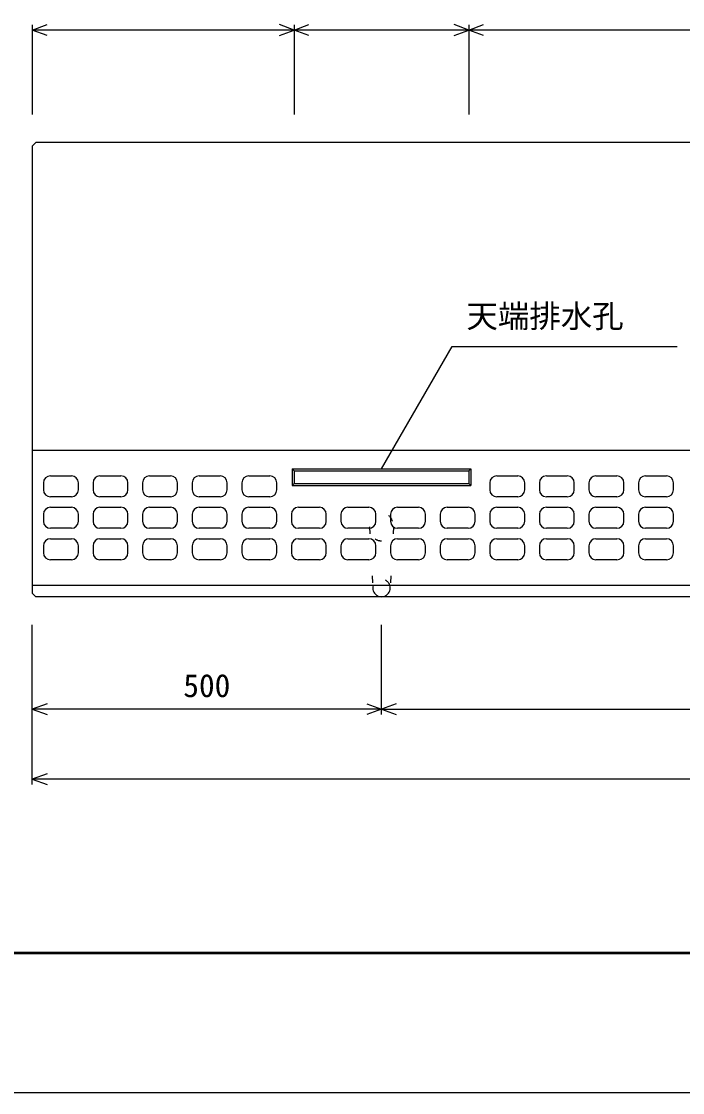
# Model space of a CAD drawing. Units: millimetres, scale not verified. Extents: x -12600 to 12600, y -5940 to 5940.
# Drawn here: x -10770 to -9823, y -5940 to -4407 of the extents above; entities that cross this region are included whole.
import ezdxf
from ezdxf.enums import TextEntityAlignment as Align

# ---------------------------------------------------------------- set-up
doc = ezdxf.new("R2010")
doc.units = ezdxf.units.MM
doc.header["$LTSCALE"] = 40
doc.linetypes.add('DOTTED', pattern=[1.75, 0.25, -1.5])
for name, color, linetype, lineweight in [('0-0_DIM', 7, 'Continuous', 25), ('0-1_Defpoints', 5, 'Continuous', 25), ('0-2_HATCH', 6, 'Continuous', 25), ('0-5_OUTLINE', 3, 'Continuous', 25), ('0-6_OUTLINE2', 4, 'DOTTED', 25), ('0-8_WAKU', 3, 'Continuous', 25)]:
    doc.layers.add(name, color=color, linetype=linetype, lineweight=lineweight)
doc.styles.add('ＭＳ ゴシック', font='')
doc.styles.get('ＭＳ ゴシック').set_extended_font_data('MS Gothic')

msp = doc.modelspace()

# ---------------------------------------------------------------- linework, layer by layer
at = {"layer": '0-0_DIM'}
for p, q in [((-10754.31, -4412.02), (-10754.31, -4540.52)), ((-10379.31, -4412.02), (-10379.31, -4540.52)), ((-10129.31, -4412.02), (-10129.31, -4540.52)), ((-10254.31, -5047.52), (-10153.23, -4872.44)), ((-10153.23, -4872.44), (-9831.28, -4872.44)), ((-10754.31, -5499.02), (-10754.31, -5270.52)), ((-10254.31, -5399.02), (-10254.31, -5270.52)), ((-10254.31, -5391.52), (-10754.31, -5391.52)), ((-10254.31, -5391.52), (-9254.31, -5391.52)), ((-8754.31, -5491.52), (-10754.31, -5491.52))]:
    msp.add_line(p, q, dxfattribs=at)
for points in [[(-10733.17, -4427.21), (-10754.31, -4419.52), (-10733.17, -4411.82)], [(-10400.46, -4427.21), (-10379.31, -4419.52), (-10400.46, -4411.82)], [(-10358.17, -4427.21), (-10379.31, -4419.52), (-10358.17, -4411.82)], [(-10150.46, -4427.21), (-10129.31, -4419.52), (-10150.46, -4411.82)], [(-10108.17, -4427.21), (-10129.31, -4419.52), (-10108.17, -4411.82)], [(-8754.31, -4419.52), (-9129.31, -4419.52), (-9379.31, -4419.52), (-10129.31, -4419.52), (-10379.31, -4419.52), (-10754.31, -4419.52)], [(-10733.17, -5383.82), (-10754.31, -5391.52), (-10733.17, -5399.21)], [(-10275.46, -5383.82), (-10254.31, -5391.52), (-10275.46, -5399.21)], [(-10233.17, -5383.82), (-10254.31, -5391.52), (-10233.17, -5399.21)], [(-10733.17, -5483.82), (-10754.31, -5491.52), (-10733.17, -5499.21)]]:
    msp.add_lwpolyline(points, dxfattribs=at)
at = {"layer": '0-1_Defpoints'}
msp.add_lwpolyline([(-12600, -5940), (-4200, -5940), (-4200, 0), (-12600, 0)], close=True, dxfattribs=at)
at = {"layer": '0-2_HATCH'}
for p, q in [((-10728.31, -5057.52), (-10698.31, -5057.52)), ((-10657.31, -5057.52), (-10627.31, -5057.52)), ((-10586.31, -5057.52), (-10556.31, -5057.52)), ((-10515.31, -5057.52), (-10485.31, -5057.52)), ((-10444.31, -5057.52), (-10414.31, -5057.52)), ((-10089.31, -5057.52), (-10059.31, -5057.52)), ((-10018.31, -5057.52), (-9988.31, -5057.52)), ((-9947.31, -5057.52), (-9917.31, -5057.52)), ((-9876.31, -5057.52), (-9846.31, -5057.52)), ((-10738.31, -5067.52), (-10738.31, -5077.52)), ((-10688.31, -5077.52), (-10688.31, -5067.52)), ((-10667.31, -5067.52), (-10667.31, -5077.52)), ((-10617.31, -5077.52), (-10617.31, -5067.52)), ((-10596.31, -5067.52), (-10596.31, -5077.52)), ((-10546.31, -5077.52), (-10546.31, -5067.52)), ((-10525.31, -5067.52), (-10525.31, -5077.52)), ((-10475.31, -5077.52), (-10475.31, -5067.52)), ((-10454.31, -5067.52), (-10454.31, -5077.52)), ((-10404.31, -5077.52), (-10404.31, -5067.52)), ((-10099.31, -5067.52), (-10099.31, -5077.52)), ((-10049.31, -5077.52), (-10049.31, -5067.52)), ((-10028.31, -5067.52), (-10028.31, -5077.52)), ((-9978.31, -5077.52), (-9978.31, -5067.52)), ((-9957.31, -5067.52), (-9957.31, -5077.52)), ((-9907.31, -5077.52), (-9907.31, -5067.52)), ((-9886.31, -5067.52), (-9886.31, -5077.52)), ((-9836.31, -5077.52), (-9836.31, -5067.52)), ((-10698.31, -5087.52), (-10728.31, -5087.52)), ((-10627.31, -5087.52), (-10657.31, -5087.52)), ((-10556.31, -5087.52), (-10586.31, -5087.52)), ((-10485.31, -5087.52), (-10515.31, -5087.52)), ((-10414.31, -5087.52), (-10444.31, -5087.52)), ((-10059.31, -5087.52), (-10089.31, -5087.52)), ((-9988.31, -5087.52), (-10018.31, -5087.52)), ((-9917.31, -5087.52), (-9947.31, -5087.52)), ((-9846.31, -5087.52), (-9876.31, -5087.52)), ((-10728.31, -5102.52), (-10698.31, -5102.52)), ((-10657.31, -5102.52), (-10627.31, -5102.52)), ((-10586.31, -5102.52), (-10556.31, -5102.52)), ((-10515.31, -5102.52), (-10485.31, -5102.52)), ((-10444.31, -5102.52), (-10414.31, -5102.52)), ((-10373.31, -5102.52), (-10343.31, -5102.52)), ((-10302.31, -5102.52), (-10272.31, -5102.52)), ((-10231.31, -5102.52), (-10201.31, -5102.52)), ((-10160.31, -5102.52), (-10130.31, -5102.52)), ((-10089.31, -5102.52), (-10059.31, -5102.52)), ((-10018.31, -5102.52), (-9988.31, -5102.52)), ((-9947.31, -5102.52), (-9917.31, -5102.52)), ((-9876.31, -5102.52), (-9846.31, -5102.52)), ((-10738.31, -5112.52), (-10738.31, -5122.52)), ((-10688.31, -5122.52), (-10688.31, -5112.52)), ((-10667.31, -5112.52), (-10667.31, -5122.52)), ((-10617.31, -5122.52), (-10617.31, -5112.52)), ((-10596.31, -5112.52), (-10596.31, -5122.52)), ((-10546.31, -5122.52), (-10546.31, -5112.52)), ((-10525.31, -5112.52), (-10525.31, -5122.52)), ((-10475.31, -5122.52), (-10475.31, -5112.52)), ((-10454.31, -5112.52), (-10454.31, -5122.52)), ((-10404.31, -5122.52), (-10404.31, -5112.52)), ((-10383.31, -5112.52), (-10383.31, -5122.52)), ((-10333.31, -5122.52), (-10333.31, -5112.52)), ((-10312.31, -5112.52), (-10312.31, -5122.52)), ((-10262.31, -5122.52), (-10262.31, -5112.52)), ((-10241.31, -5112.52), (-10241.31, -5122.52)), ((-10191.31, -5122.52), (-10191.31, -5112.52)), ((-10170.31, -5112.52), (-10170.31, -5122.52)), ((-10120.31, -5122.52), (-10120.31, -5112.52)), ((-10099.31, -5112.52), (-10099.31, -5122.52)), ((-10049.31, -5122.52), (-10049.31, -5112.52)), ((-10028.31, -5112.52), (-10028.31, -5122.52)), ((-9978.31, -5122.52), (-9978.31, -5112.52)), ((-9957.31, -5112.52), (-9957.31, -5122.52)), ((-9907.31, -5122.52), (-9907.31, -5112.52)), ((-9886.31, -5112.52), (-9886.31, -5122.52)), ((-9836.31, -5122.52), (-9836.31, -5112.52)), ((-10698.31, -5132.52), (-10728.31, -5132.52)), ((-10627.31, -5132.52), (-10657.31, -5132.52)), ((-10556.31, -5132.52), (-10586.31, -5132.52)), ((-10485.31, -5132.52), (-10515.31, -5132.52)), ((-10414.31, -5132.52), (-10444.31, -5132.52)), ((-10343.31, -5132.52), (-10373.31, -5132.52)), ((-10272.31, -5132.52), (-10302.31, -5132.52)), ((-10201.31, -5132.52), (-10231.31, -5132.52)), ((-10130.31, -5132.52), (-10160.31, -5132.52)), ((-10059.31, -5132.52), (-10089.31, -5132.52)), ((-9988.31, -5132.52), (-10018.31, -5132.52)), ((-9917.31, -5132.52), (-9947.31, -5132.52)), ((-9846.31, -5132.52), (-9876.31, -5132.52)), ((-10728.31, -5147.52), (-10698.31, -5147.52)), ((-10657.31, -5147.52), (-10627.31, -5147.52)), ((-10586.31, -5147.52), (-10556.31, -5147.52)), ((-10515.31, -5147.52), (-10485.31, -5147.52)), ((-10444.31, -5147.52), (-10414.31, -5147.52)), ((-10373.31, -5147.52), (-10343.31, -5147.52)), ((-10302.31, -5147.52), (-10272.31, -5147.52)), ((-10231.31, -5147.52), (-10201.31, -5147.52)), ((-10160.31, -5147.52), (-10130.31, -5147.52)), ((-10089.31, -5147.52), (-10059.31, -5147.52)), ((-10018.31, -5147.52), (-9988.31, -5147.52)), ((-9947.31, -5147.52), (-9917.31, -5147.52)), ((-9876.31, -5147.52), (-9846.31, -5147.52)), ((-10738.31, -5157.52), (-10738.31, -5167.52)), ((-10688.31, -5167.52), (-10688.31, -5157.52)), ((-10667.31, -5157.52), (-10667.31, -5167.52)), ((-10617.31, -5167.52), (-10617.31, -5157.52)), ((-10596.31, -5157.52), (-10596.31, -5167.52)), ((-10546.31, -5167.52), (-10546.31, -5157.52)), ((-10525.31, -5157.52), (-10525.31, -5167.52)), ((-10475.31, -5167.52), (-10475.31, -5157.52)), ((-10454.31, -5157.52), (-10454.31, -5167.52)), ((-10404.31, -5167.52), (-10404.31, -5157.52)), ((-10383.31, -5157.52), (-10383.31, -5167.52)), ((-10333.31, -5167.52), (-10333.31, -5157.52)), ((-10312.31, -5157.52), (-10312.31, -5167.52)), ((-10262.31, -5167.52), (-10262.31, -5157.52)), ((-10241.31, -5157.52), (-10241.31, -5167.52)), ((-10191.31, -5167.52), (-10191.31, -5157.52)), ((-10170.31, -5157.52), (-10170.31, -5167.52)), ((-10120.31, -5167.52), (-10120.31, -5157.52)), ((-10099.31, -5157.52), (-10099.31, -5167.52)), ((-10049.31, -5167.52), (-10049.31, -5157.52)), ((-10028.31, -5157.52), (-10028.31, -5167.52)), ((-9978.31, -5167.52), (-9978.31, -5157.52)), ((-9957.31, -5157.52), (-9957.31, -5167.52)), ((-9907.31, -5167.52), (-9907.31, -5157.52)), ((-9886.31, -5157.52), (-9886.31, -5167.52)), ((-9836.31, -5167.52), (-9836.31, -5157.52)), ((-10698.31, -5177.52), (-10728.31, -5177.52)), ((-10627.31, -5177.52), (-10657.31, -5177.52)), ((-10556.31, -5177.52), (-10586.31, -5177.52)), ((-10485.31, -5177.52), (-10515.31, -5177.52)), ((-10414.31, -5177.52), (-10444.31, -5177.52)), ((-10343.31, -5177.52), (-10373.31, -5177.52)), ((-10272.31, -5177.52), (-10302.31, -5177.52)), ((-10201.31, -5177.52), (-10231.31, -5177.52)), ((-10130.31, -5177.52), (-10160.31, -5177.52)), ((-10059.31, -5177.52), (-10089.31, -5177.52)), ((-9988.31, -5177.52), (-10018.31, -5177.52)), ((-9917.31, -5177.52), (-9947.31, -5177.52)), ((-9846.31, -5177.52), (-9876.31, -5177.52))]:
    msp.add_line(p, q, dxfattribs=at)
for centre, start, end in [((-10728.31, -5067.52), 90, 180), ((-10698.31, -5067.52), 0, 90), ((-10657.31, -5067.52), 90, 180), ((-10627.31, -5067.52), 0, 90), ((-10586.31, -5067.52), 90, 180), ((-10556.31, -5067.52), 0, 90), ((-10515.31, -5067.52), 90, 180), ((-10485.31, -5067.52), 0, 90), ((-10444.31, -5067.52), 90, 180), ((-10414.31, -5067.52), 0, 90), ((-10089.31, -5067.52), 90, 180), ((-10059.31, -5067.52), 0, 90), ((-10018.31, -5067.52), 90, 180), ((-9988.31, -5067.52), 0, 90), ((-9947.31, -5067.52), 90, 180), ((-9917.31, -5067.52), 0, 90), ((-9876.31, -5067.52), 90, 180), ((-9846.31, -5067.52), 0, 90), ((-10728.31, -5077.52), 180, 270), ((-10698.31, -5077.52), 270, 0), ((-10657.31, -5077.52), 180, 270), ((-10627.31, -5077.52), 270, 0), ((-10586.31, -5077.52), 180, 270), ((-10556.31, -5077.52), 270, 0), ((-10515.31, -5077.52), 180, 270), ((-10485.31, -5077.52), 270, 0), ((-10444.31, -5077.52), 180, 270), ((-10414.31, -5077.52), 270, 0), ((-10089.31, -5077.52), 180, 270), ((-10059.31, -5077.52), 270, 0), ((-10018.31, -5077.52), 180, 270), ((-9988.31, -5077.52), 270, 0), ((-9947.31, -5077.52), 180, 270), ((-9917.31, -5077.52), 270, 0), ((-9876.31, -5077.52), 180, 270), ((-9846.31, -5077.52), 270, 0), ((-10728.31, -5112.52), 90, 180), ((-10698.31, -5112.52), 0, 90), ((-10657.31, -5112.52), 90, 180), ((-10627.31, -5112.52), 0, 90), ((-10586.31, -5112.52), 90, 180), ((-10556.31, -5112.52), 0, 90), ((-10515.31, -5112.52), 90, 180), ((-10485.31, -5112.52), 0, 90), ((-10444.31, -5112.52), 90, 180), ((-10414.31, -5112.52), 0, 90), ((-10373.31, -5112.52), 90, 180), ((-10343.31, -5112.52), 0, 90), ((-10302.31, -5112.52), 90, 180), ((-10272.31, -5112.52), 0, 90), ((-10231.31, -5112.52), 90, 180), ((-10201.31, -5112.52), 0, 90), ((-10160.31, -5112.52), 90, 180), ((-10130.31, -5112.52), 0, 90), ((-10089.31, -5112.52), 90, 180), ((-10059.31, -5112.52), 0, 90), ((-10018.31, -5112.52), 90, 180), ((-9988.31, -5112.52), 0, 90), ((-9947.31, -5112.52), 90, 180), ((-9917.31, -5112.52), 0, 90), ((-9876.31, -5112.52), 90, 180), ((-9846.31, -5112.52), 0, 90), ((-10728.31, -5122.52), 180, 270), ((-10698.31, -5122.52), 270, 0), ((-10657.31, -5122.52), 180, 270), ((-10627.31, -5122.52), 270, 0), ((-10586.31, -5122.52), 180, 270), ((-10556.31, -5122.52), 270, 0), ((-10515.31, -5122.52), 180, 270), ((-10485.31, -5122.52), 270, 0), ((-10444.31, -5122.52), 180, 270), ((-10414.31, -5122.52), 270, 0), ((-10373.31, -5122.52), 180, 270), ((-10343.31, -5122.52), 270, 0), ((-10302.31, -5122.52), 180, 270), ((-10272.31, -5122.52), 270, 0), ((-10231.31, -5122.52), 180, 270), ((-10201.31, -5122.52), 270, 0), ((-10160.31, -5122.52), 180, 270), ((-10130.31, -5122.52), 270, 0), ((-10089.31, -5122.52), 180, 270), ((-10059.31, -5122.52), 270, 0), ((-10018.31, -5122.52), 180, 270), ((-9988.31, -5122.52), 270, 0), ((-9947.31, -5122.52), 180, 270), ((-9917.31, -5122.52), 270, 0), ((-9876.31, -5122.52), 180, 270), ((-9846.31, -5122.52), 270, 0), ((-10728.31, -5157.52), 90, 180), ((-10698.31, -5157.52), 0, 90), ((-10657.31, -5157.52), 90, 180), ((-10627.31, -5157.52), 0, 90), ((-10586.31, -5157.52), 90, 180), ((-10556.31, -5157.52), 0, 90), ((-10515.31, -5157.52), 90, 180), ((-10485.31, -5157.52), 0, 90), ((-10444.31, -5157.52), 90, 180), ((-10414.31, -5157.52), 0, 90), ((-10373.31, -5157.52), 90, 180), ((-10343.31, -5157.52), 0, 90), ((-10302.31, -5157.52), 90, 180), ((-10272.31, -5157.52), 0, 90), ((-10231.31, -5157.52), 90, 180), ((-10201.31, -5157.52), 0, 90), ((-10160.31, -5157.52), 90, 180), ((-10130.31, -5157.52), 0, 90), ((-10089.31, -5157.52), 90, 180), ((-10059.31, -5157.52), 0, 90), ((-10018.31, -5157.52), 90, 180), ((-9988.31, -5157.52), 0, 90), ((-9947.31, -5157.52), 90, 180), ((-9917.31, -5157.52), 0, 90), ((-9876.31, -5157.52), 90, 180), ((-9846.31, -5157.52), 0, 90), ((-10728.31, -5167.52), 180, 270), ((-10698.31, -5167.52), 270, 0), ((-10657.31, -5167.52), 180, 270), ((-10627.31, -5167.52), 270, 0), ((-10586.31, -5167.52), 180, 270), ((-10556.31, -5167.52), 270, 0), ((-10515.31, -5167.52), 180, 270), ((-10485.31, -5167.52), 270, 0), ((-10444.31, -5167.52), 180, 270), ((-10414.31, -5167.52), 270, 0), ((-10373.31, -5167.52), 180, 270), ((-10343.31, -5167.52), 270, 0), ((-10302.31, -5167.52), 180, 270), ((-10272.31, -5167.52), 270, 0), ((-10231.31, -5167.52), 180, 270), ((-10201.31, -5167.52), 270, 0), ((-10160.31, -5167.52), 180, 270), ((-10130.31, -5167.52), 270, 0), ((-10089.31, -5167.52), 180, 270), ((-10059.31, -5167.52), 270, 0), ((-10018.31, -5167.52), 180, 270), ((-9988.31, -5167.52), 270, 0), ((-9947.31, -5167.52), 180, 270), ((-9917.31, -5167.52), 270, 0), ((-9876.31, -5167.52), 180, 270), ((-9846.31, -5167.52), 270, 0)]:
    msp.add_arc(centre, 10, start, end, dxfattribs=at)
at = {"layer": '0-5_OUTLINE'}
for p, q in [((-10754.31, -4585.52), (-10749.31, -4580.52)), ((-8759.31, -4580.52), (-10749.31, -4580.52)), ((-10754.31, -4585.52), (-10754.31, -5225.52)), ((-10754.31, -5020.52), (-8754.31, -5020.52)), ((-10379.31, -5050.52), (-10129.31, -5050.52)), ((-10379.31, -5050.52), (-10379.31, -5068.52)), ((-10129.31, -5050.52), (-10126.31, -5047.52)), ((-10129.31, -5050.52), (-10129.31, -5068.52)), ((-10382.31, -5071.52), (-10126.31, -5071.52)), ((-10379.31, -5068.52), (-10129.31, -5068.52)), ((-10129.31, -5068.52), (-10126.31, -5071.52)), ((-8754.31, -5214.52), (-10754.31, -5214.52)), ((-10754.31, -5225.52), (-10749.31, -5230.52)), ((-8759.31, -5230.52), (-10749.31, -5230.52))]:
    msp.add_line(p, q, dxfattribs=at)
for points in [[(-10382.31, -5047.52), (-10382.31, -5071.52), (-10379.31, -5068.52)], [(-10379.31, -5050.52), (-10382.31, -5047.52), (-10126.31, -5047.52), (-10126.31, -5071.52)]]:
    msp.add_lwpolyline(points, dxfattribs=at)
at = {"layer": '0-6_OUTLINE2'}
for p, q in [((-10271.31, -5130.52), (-10266.81, -5218.02)), ((-10237.31, -5130.52), (-10241.81, -5218.02))]:
    msp.add_line(p, q, dxfattribs=at)
msp.add_arc((-10254.31, -5218.02), 12.5, 16.2602, 163.7398, dxfattribs=at)
at = {"layer": '0-6_OUTLINE2', "linetype": 'Continuous'}
msp.add_arc((-10254.31, -5218.02), 12.5, 163.7398, 16.2602, dxfattribs=at)
at = {"layer": '0-6_OUTLINE2'}
msp.add_ellipse((-10254.31, -5130.52), major_axis=(0, -20.4), ratio=0.833333, dxfattribs=at)
at = {"layer": '0-8_WAKU', "lineweight": 50}
msp.add_lwpolyline([(-12400, -5740), (-4400, -5740), (-4400, -200), (-12400, -200)], close=True, dxfattribs=at)

# ---------------------------------------------------------------- texts
at = {"layer": '0-0_DIM', "style": 'ＭＳ ゴシック'}
for s, p in [('天端排水孔', (-10132.67, -4855.27)), ('500', (-10538.06, -5384.02))]:
    msp.add_text(s, height=32.99, dxfattribs=at).set_placement(p, align=Align.BOTTOM_LEFT)

doc.saveas('drawing.dxf')
